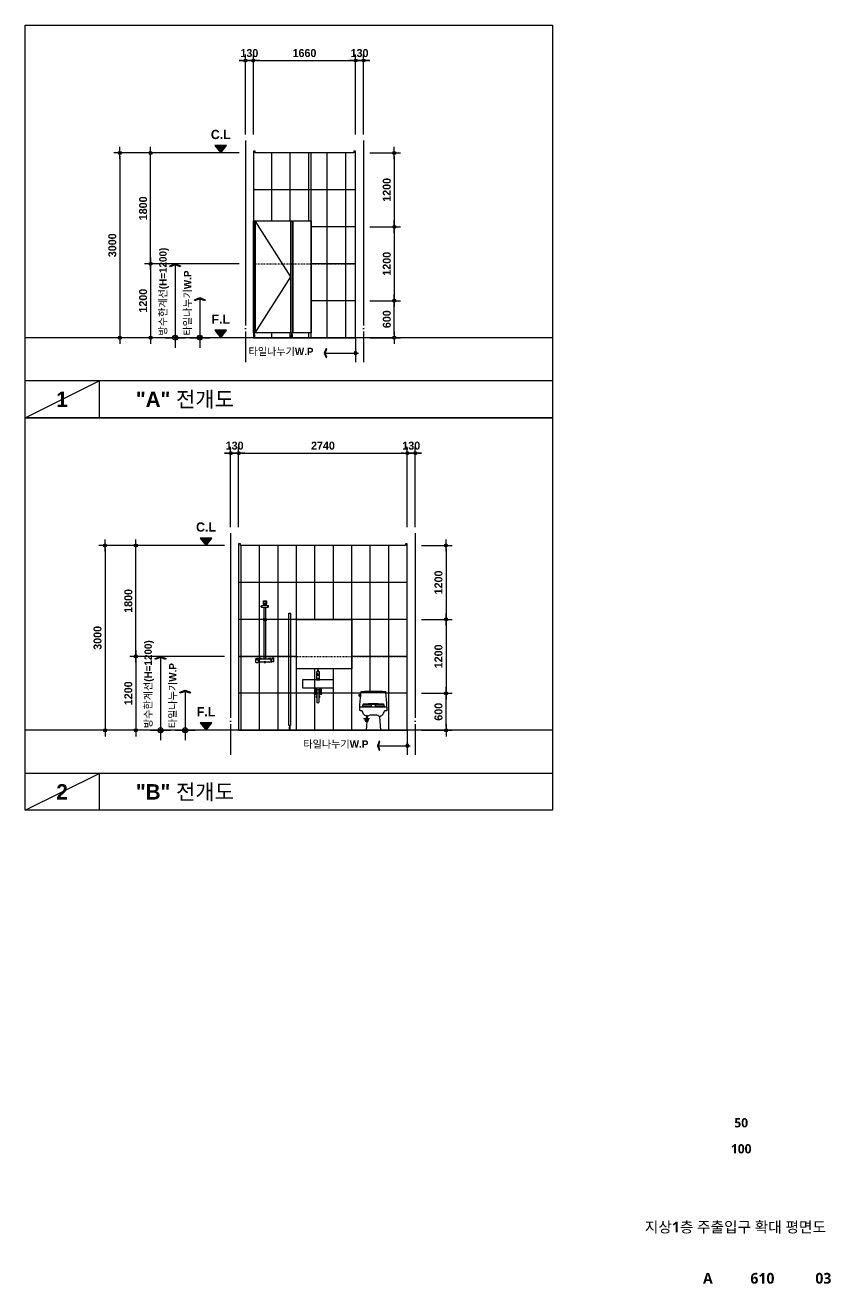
# Model space of a CAD drawing. Header units: millimetres. Extents: x 3106 to 82334, y 1073 to 28529.
# Drawn here: x 27237 to 40329, y 1273 to 21713 of the extents above; entities that cross this region are included whole.
import ezdxf
from ezdxf.enums import TextEntityAlignment as Align

# ---------------------------------------------------------------- set-up
doc = ezdxf.new("R2010")
doc.units = ezdxf.units.MM
doc.header["$LTSCALE"] = 50
doc.linetypes.add('CEN', pattern=[62, 60, -1, 0, -1])
doc.linetypes.add('HID', pattern=[0.5, 0.25, -0.25])
doc.layers.get('Defpoints').update_dxf_attribs({"color": 153})
for name, color, linetype in [('A-ANNO-DIM', 4, 'Continuous'), ('A-ANNO-GRA1', 7, 'Continuous'), ('A-ANNO-SYMB', 7, 'Continuous'), ('A-ANNO-TEXT1', 7, 'Continuous'), ('A-ANNO-TITL', 7, 'Continuous'), ('A-CEN', 1, 'CEN'), ('A-FLOR-TOIL-TILE', 8, 'Continuous'), ('CEN', 1, 'Continuous'), ('DIM', 7, 'Continuous'), ('E-FUR', 6, 'Continuous'), ('ELE2', 3, 'Continuous'), ('FUR', 4, 'Continuous'), ('HID', 7, 'HID'), ('TO', 4, 'Continuous'), ('WIN', 4, 'Continuous')]:
    doc.layers.add(name, color=color, linetype=linetype)
doc.layers.add('G(그리드1)', color=185, linetype='Continuous', plot=False)
doc.layers.add('G(그리드2)', color=235, linetype='Continuous', plot=False)
doc.styles.add('2020음성 1차', font='나눔고딕Bold.ttf')
doc.styles.add('SH_진천_나눔', font='')
doc.styles.get('SH_진천_나눔').set_extended_font_data('NanumGothic', bold=True)
doc.dimstyles.new('SHP 50내부', dxfattribs={"dimscale": 50, "dimtxt": 2.6, "dimasz": 1, "dimexe": 2, "dimexo": 2, "dimgap": 1, "dimtad": 1, "dimdec": 0, "dimzin": 0, "dimdsep": 46, "dimtxsty": '2020음성 1차', "dimblk": 'DIMDOT', "dimcen": 0.09, "dimclrd": 256, "dimclre": 256, "dimclrt": 3, "dimadec": 0, "dimazin": 1, "dimtfac": 1, "dimtdec": 0, "dimtix": 1, "dimtmove": 2, "dimatfit": 0, "dimldrblk": 'DIMDOT', "dimfxl": 1, "dimtolj": 1, "dimtzin": 0, "dimlwd": -1, "dimlwe": -1, "dimarcsym": 0})

# ---------------------------------------------------------------- blocks, each defined once
blk = doc.blocks.new('DIMDOT')
at = {"color": 0}
blk.add_line((-2, 0), (2, 0), dxfattribs=at)
for radius in [0.5, 0.25]:
    blk.add_circle((0, 0), radius, dxfattribs=at)
blk = doc.blocks.new('*D162')
at = {"layer": 'A-ANNO-DIM'}
for p, q in [((30766, 21138), (30716, 21138)), ((30816, 19938), (30816, 21238)), ((30946, 21138), (30816, 21138)), ((30946, 19938), (30946, 21238)), ((30996, 21138), (31046, 21138))]:
    blk.add_line(p, q, dxfattribs=at)
at = {"layer": 'Defpoints', "color": 0}
for p in [(30816, 21138), (30816, 19838), (30946, 19838)]:
    blk.add_point(p, dxfattribs=at)
at = {"layer": 'A-ANNO-DIM', "linetype": 'ByBlock', "xscale": 50, "yscale": 50, "zscale": 50}
blk.add_blockref('DIMDOT', (30816, 21138), dxfattribs=at)
at = {"layer": 'A-ANNO-DIM', "linetype": 'ByBlock', "xscale": 50, "yscale": 50, "zscale": 50, "rotation": 180}
blk.add_blockref('DIMDOT', (30946, 21138), dxfattribs=at)
at = {"layer": 'A-ANNO-DIM', "color": 3, "insert": (30881, 21259), "char_height": 130, "attachment_point": 5, "style": '2020음성 1차'}
blk.add_mtext('\\A1;130', dxfattribs=at)
blk = doc.blocks.new('*D163')
at = {"layer": 'A-ANNO-DIM'}
for p, q in [((30946, 19938), (30946, 21238)), ((30996, 21138), (32556, 21138)), ((32606, 19938), (32606, 21238))]:
    blk.add_line(p, q, dxfattribs=at)
at = {"layer": 'Defpoints', "color": 0}
for p in [(32606, 21138), (30946, 19838), (32606, 19838)]:
    blk.add_point(p, dxfattribs=at)
at = {"layer": 'A-ANNO-DIM', "linetype": 'ByBlock', "xscale": 50, "yscale": 50, "zscale": 50, "rotation": 180}
blk.add_blockref('DIMDOT', (30946, 21138), dxfattribs=at)
at = {"layer": 'A-ANNO-DIM', "linetype": 'ByBlock', "xscale": 50, "yscale": 50, "zscale": 50}
blk.add_blockref('DIMDOT', (32606, 21138), dxfattribs=at)
at = {"layer": 'A-ANNO-DIM', "color": 3, "insert": (31776, 21259), "char_height": 130, "attachment_point": 5, "style": '2020음성 1차'}
blk.add_mtext('\\A1;1660', dxfattribs=at)
blk = doc.blocks.new('*D164')
at = {"layer": 'A-ANNO-DIM'}
for p, q in [((32556, 21138), (32506, 21138)), ((32606, 19938), (32606, 21238)), ((32606, 21138), (32736, 21138)), ((32736, 19938), (32736, 21238)), ((32786, 21138), (32836, 21138))]:
    blk.add_line(p, q, dxfattribs=at)
at = {"layer": 'Defpoints', "color": 0}
for p in [(32736, 21138), (32606, 19838), (32736, 19838)]:
    blk.add_point(p, dxfattribs=at)
at = {"layer": 'A-ANNO-DIM', "linetype": 'ByBlock', "xscale": 50, "yscale": 50, "zscale": 50}
blk.add_blockref('DIMDOT', (32606, 21138), dxfattribs=at)
at = {"layer": 'A-ANNO-DIM', "linetype": 'ByBlock', "xscale": 50, "yscale": 50, "zscale": 50, "rotation": 180}
blk.add_blockref('DIMDOT', (32736, 21138), dxfattribs=at)
at = {"layer": 'A-ANNO-DIM', "color": 3, "insert": (32671, 21259), "char_height": 130, "attachment_point": 5, "style": '2020음성 1차'}
blk.add_mtext('\\A1;130', dxfattribs=at)
blk = doc.blocks.new('*D165')
at = {"layer": 'A-ANNO-DIM'}
for p, q in [((30716, 19638), (28676, 19638)), ((28776, 19588), (28776, 16688)), ((30716, 16638), (28676, 16638))]:
    blk.add_line(p, q, dxfattribs=at)
at = {"layer": 'Defpoints', "color": 0}
for p in [(30816, 19638), (28776, 16638), (30816, 16638)]:
    blk.add_point(p, dxfattribs=at)
at = {"layer": 'A-ANNO-DIM', "linetype": 'ByBlock', "xscale": 50, "yscale": 50, "zscale": 50}
for p, rotation in [((28776, 19638), 90), ((28776, 16638), 270)]:
    blk.add_blockref('DIMDOT', p, dxfattribs=dict(at, rotation=rotation))
at = {"layer": 'A-ANNO-DIM', "color": 3, "insert": (28654, 18138), "char_height": 130, "attachment_point": 5, "rotation": 90, "style": '2020음성 1차'}
blk.add_mtext('\\A1;3000', dxfattribs=at)
blk = doc.blocks.new('*D166')
at = {"layer": 'A-ANNO-DIM'}
for p, q in [((30716, 19638), (29176, 19638)), ((29276, 17888), (29276, 19588)), ((30716, 17838), (29176, 17838))]:
    blk.add_line(p, q, dxfattribs=at)
at = {"layer": 'Defpoints', "color": 0}
for p in [(29276, 19638), (30816, 19638), (30816, 17838)]:
    blk.add_point(p, dxfattribs=at)
at = {"layer": 'A-ANNO-DIM', "linetype": 'ByBlock', "xscale": 50, "yscale": 50, "zscale": 50}
for p, rotation in [((29276, 19638), 90), ((29276, 17838), 270)]:
    blk.add_blockref('DIMDOT', p, dxfattribs=dict(at, rotation=rotation))
at = {"layer": 'A-ANNO-DIM', "color": 3, "insert": (29154, 18738), "char_height": 130, "attachment_point": 5, "rotation": 90, "style": '2020음성 1차'}
blk.add_mtext('\\A1;1800', dxfattribs=at)
blk = doc.blocks.new('*D167')
at = {"layer": 'A-ANNO-DIM'}
for p, q in [((30716, 17838), (29176, 17838)), ((29276, 17788), (29276, 16688)), ((30716, 16638), (29176, 16638))]:
    blk.add_line(p, q, dxfattribs=at)
at = {"layer": 'Defpoints', "color": 0}
for p in [(30816, 17838), (29276, 16638), (30816, 16638)]:
    blk.add_point(p, dxfattribs=at)
at = {"layer": 'A-ANNO-DIM', "linetype": 'ByBlock', "xscale": 50, "yscale": 50, "zscale": 50}
for p, rotation in [((29276, 17838), 90), ((29276, 16638), 270)]:
    blk.add_blockref('DIMDOT', p, dxfattribs=dict(at, rotation=rotation))
at = {"layer": 'A-ANNO-DIM', "color": 3, "insert": (29154, 17238), "char_height": 130, "attachment_point": 5, "rotation": 90, "style": '2020음성 1차'}
blk.add_mtext('\\A1;1200', dxfattribs=at)
blk = doc.blocks.new('*D168')
at = {"layer": 'A-ANNO-DIM'}
for p, q in [((32836, 17238), (33336, 17238)), ((33236, 16688), (33236, 17188)), ((32836, 16638), (33336, 16638))]:
    blk.add_line(p, q, dxfattribs=at)
at = {"layer": 'Defpoints', "color": 0}
for p in [(32736, 17238), (33236, 17238), (32736, 16638)]:
    blk.add_point(p, dxfattribs=at)
at = {"layer": 'A-ANNO-DIM', "linetype": 'ByBlock', "xscale": 50, "yscale": 50, "zscale": 50}
for p, rotation in [((33236, 17238), 90), ((33236, 16638), 270)]:
    blk.add_blockref('DIMDOT', p, dxfattribs=dict(at, rotation=rotation))
at = {"layer": 'A-ANNO-DIM', "color": 3, "insert": (33114, 16938), "char_height": 130, "attachment_point": 5, "rotation": 90, "style": '2020음성 1차'}
blk.add_mtext('\\A1;600', dxfattribs=at)
blk = doc.blocks.new('*D169')
at = {"layer": 'A-ANNO-DIM'}
for p, q in [((32836, 19638), (33336, 19638)), ((33236, 19588), (33236, 18488)), ((32836, 18438), (33336, 18438))]:
    blk.add_line(p, q, dxfattribs=at)
at = {"layer": 'Defpoints', "color": 0}
for p in [(32736, 19638), (32736, 18438), (33236, 18438)]:
    blk.add_point(p, dxfattribs=at)
at = {"layer": 'A-ANNO-DIM', "linetype": 'ByBlock', "xscale": 50, "yscale": 50, "zscale": 50}
for p, rotation in [((33236, 19638), 90), ((33236, 18438), 270)]:
    blk.add_blockref('DIMDOT', p, dxfattribs=dict(at, rotation=rotation))
at = {"layer": 'A-ANNO-DIM', "color": 3, "insert": (33114, 19038), "char_height": 130, "attachment_point": 5, "rotation": 90, "style": '2020음성 1차'}
blk.add_mtext('\\A1;1200', dxfattribs=at)
blk = doc.blocks.new('ARROWX')
blk.add_lwpolyline([(-0.2, -0.5), (-0.29, -0.46), (-0.11, 0), (-0.29, 0.46), (-0.2, 0.5), (0, 0)], close=True)
for points in [[(-0.2, 0.5), (-0.29, 0.46), (0, 0), (-0.11, 0)], [(0, 0), (-0.11, 0), (-0.2, -0.5), (-0.29, -0.46)]]:
    blk.add_solid(points)
blk = doc.blocks.new('Z_DOT')
at = {"layer": 'DIM', "color": 0}
for p, q in [((-3, 0), (3, 0)), ((0, -3), (0, 3))]:
    blk.add_line(p, q, dxfattribs=at)
for radius in [0.75, 0.375]:
    blk.add_circle((0, 0), radius, dxfattribs=at)
blk = doc.blocks.new('_CIDOTB')
at = {"color": 0, "linetype": 'ByBlock'}
blk.add_line((2, 0), (-1, 0), dxfattribs=at)
blk.add_circle((0, 0), 0.5, dxfattribs=at)
blk = doc.blocks.new('*D170')
at = {"layer": 'A-ANNO-DIM'}
for p, q in [((32836, 18438), (33336, 18438)), ((33236, 18388), (33236, 17288)), ((32836, 17238), (33336, 17238))]:
    blk.add_line(p, q, dxfattribs=at)
at = {"layer": 'Defpoints', "color": 0}
for p in [(32736, 18438), (32736, 17238), (33236, 17238)]:
    blk.add_point(p, dxfattribs=at)
at = {"layer": 'A-ANNO-DIM', "linetype": 'ByBlock', "xscale": 50, "yscale": 50, "zscale": 50}
for p, rotation in [((33236, 18438), 90), ((33236, 17238), 270)]:
    blk.add_blockref('DIMDOT', p, dxfattribs=dict(at, rotation=rotation))
at = {"layer": 'A-ANNO-DIM', "color": 3, "insert": (33114, 17838), "char_height": 130, "attachment_point": 5, "rotation": 90, "style": '2020음성 1차'}
blk.add_mtext('\\A1;1200', dxfattribs=at)
blk = doc.blocks.new('*D1410')
at = {"layer": 'A-ANNO-DIM'}
for p, q in [((30526, 14763), (30476, 14763)), ((30576, 13563), (30576, 14863)), ((30706, 14763), (30576, 14763)), ((30706, 13563), (30706, 14863)), ((30756, 14763), (30806, 14763))]:
    blk.add_line(p, q, dxfattribs=at)
at = {"layer": 'Defpoints', "color": 0}
for p in [(30576, 14763), (30576, 13463), (30706, 13463)]:
    blk.add_point(p, dxfattribs=at)
at = {"layer": 'A-ANNO-DIM', "linetype": 'ByBlock', "xscale": 50, "yscale": 50, "zscale": 50}
blk.add_blockref('DIMDOT', (30576, 14763), dxfattribs=at)
at = {"layer": 'A-ANNO-DIM', "linetype": 'ByBlock', "xscale": 50, "yscale": 50, "zscale": 50, "rotation": 180}
blk.add_blockref('DIMDOT', (30706, 14763), dxfattribs=at)
at = {"layer": 'A-ANNO-DIM', "color": 3, "insert": (30641, 14884), "char_height": 130, "attachment_point": 5, "style": '2020음성 1차'}
blk.add_mtext('\\A1;130', dxfattribs=at)
blk = doc.blocks.new('*D1411')
at = {"layer": 'A-ANNO-DIM'}
for p, q in [((30706, 13563), (30706, 14863)), ((30756, 14763), (33396, 14763)), ((33446, 13563), (33446, 14863))]:
    blk.add_line(p, q, dxfattribs=at)
at = {"layer": 'Defpoints', "color": 0}
for p in [(33446, 14763), (30706, 13463), (33446, 13463)]:
    blk.add_point(p, dxfattribs=at)
at = {"layer": 'A-ANNO-DIM', "linetype": 'ByBlock', "xscale": 50, "yscale": 50, "zscale": 50, "rotation": 180}
blk.add_blockref('DIMDOT', (30706, 14763), dxfattribs=at)
at = {"layer": 'A-ANNO-DIM', "linetype": 'ByBlock', "xscale": 50, "yscale": 50, "zscale": 50}
blk.add_blockref('DIMDOT', (33446, 14763), dxfattribs=at)
at = {"layer": 'A-ANNO-DIM', "color": 3, "insert": (32076, 14884), "char_height": 130, "attachment_point": 5, "style": '2020음성 1차'}
blk.add_mtext('\\A1;2740', dxfattribs=at)
blk = doc.blocks.new('*D1412')
at = {"layer": 'A-ANNO-DIM'}
for p, q in [((33396, 14763), (33346, 14763)), ((33446, 13563), (33446, 14863)), ((33446, 14763), (33576, 14763)), ((33576, 13563), (33576, 14863)), ((33626, 14763), (33676, 14763))]:
    blk.add_line(p, q, dxfattribs=at)
at = {"layer": 'Defpoints', "color": 0}
for p in [(33576, 14763), (33446, 13463), (33576, 13463)]:
    blk.add_point(p, dxfattribs=at)
at = {"layer": 'A-ANNO-DIM', "linetype": 'ByBlock', "xscale": 50, "yscale": 50, "zscale": 50}
blk.add_blockref('DIMDOT', (33446, 14763), dxfattribs=at)
at = {"layer": 'A-ANNO-DIM', "linetype": 'ByBlock', "xscale": 50, "yscale": 50, "zscale": 50, "rotation": 180}
blk.add_blockref('DIMDOT', (33576, 14763), dxfattribs=at)
at = {"layer": 'A-ANNO-DIM', "color": 3, "insert": (33511, 14884), "char_height": 130, "attachment_point": 5, "style": '2020음성 1차'}
blk.add_mtext('\\A1;130', dxfattribs=at)
blk = doc.blocks.new('*D1413')
at = {"layer": 'A-ANNO-DIM'}
for p, q in [((30476, 13263), (28436, 13263)), ((28536, 13213), (28536, 10313)), ((30476, 10263), (28436, 10263))]:
    blk.add_line(p, q, dxfattribs=at)
at = {"layer": 'Defpoints', "color": 0}
for p in [(30576, 13263), (28536, 10263), (30576, 10263)]:
    blk.add_point(p, dxfattribs=at)
at = {"layer": 'A-ANNO-DIM', "linetype": 'ByBlock', "xscale": 50, "yscale": 50, "zscale": 50}
for p, rotation in [((28536, 13263), 90), ((28536, 10263), 270)]:
    blk.add_blockref('DIMDOT', p, dxfattribs=dict(at, rotation=rotation))
at = {"layer": 'A-ANNO-DIM', "color": 3, "insert": (28414, 11763), "char_height": 130, "attachment_point": 5, "rotation": 90, "style": '2020음성 1차'}
blk.add_mtext('\\A1;3000', dxfattribs=at)
blk = doc.blocks.new('*D1414')
at = {"layer": 'A-ANNO-DIM'}
for p, q in [((30476, 13263), (28936, 13263)), ((29036, 11513), (29036, 13213)), ((30476, 11463), (28936, 11463))]:
    blk.add_line(p, q, dxfattribs=at)
at = {"layer": 'Defpoints', "color": 0}
for p in [(29036, 13263), (30576, 13263), (30576, 11463)]:
    blk.add_point(p, dxfattribs=at)
at = {"layer": 'A-ANNO-DIM', "linetype": 'ByBlock', "xscale": 50, "yscale": 50, "zscale": 50}
for p, rotation in [((29036, 13263), 90), ((29036, 11463), 270)]:
    blk.add_blockref('DIMDOT', p, dxfattribs=dict(at, rotation=rotation))
at = {"layer": 'A-ANNO-DIM', "color": 3, "insert": (28914, 12363), "char_height": 130, "attachment_point": 5, "rotation": 90, "style": '2020음성 1차'}
blk.add_mtext('\\A1;1800', dxfattribs=at)
blk = doc.blocks.new('*D1415')
at = {"layer": 'A-ANNO-DIM'}
for p, q in [((30476, 11463), (28936, 11463)), ((29036, 11413), (29036, 10313)), ((30476, 10263), (28936, 10263))]:
    blk.add_line(p, q, dxfattribs=at)
at = {"layer": 'Defpoints', "color": 0}
for p in [(30576, 11463), (29036, 10263), (30576, 10263)]:
    blk.add_point(p, dxfattribs=at)
at = {"layer": 'A-ANNO-DIM', "linetype": 'ByBlock', "xscale": 50, "yscale": 50, "zscale": 50}
for p, rotation in [((29036, 11463), 90), ((29036, 10263), 270)]:
    blk.add_blockref('DIMDOT', p, dxfattribs=dict(at, rotation=rotation))
at = {"layer": 'A-ANNO-DIM', "color": 3, "insert": (28914, 10863), "char_height": 130, "attachment_point": 5, "rotation": 90, "style": '2020음성 1차'}
blk.add_mtext('\\A1;1200', dxfattribs=at)
blk = doc.blocks.new('*D1416')
at = {"layer": 'A-ANNO-DIM'}
for p, q in [((33676, 10863), (34176, 10863)), ((34076, 10313), (34076, 10813)), ((33676, 10263), (34176, 10263))]:
    blk.add_line(p, q, dxfattribs=at)
at = {"layer": 'Defpoints', "color": 0}
for p in [(33576, 10863), (34076, 10863), (33576, 10263)]:
    blk.add_point(p, dxfattribs=at)
at = {"layer": 'A-ANNO-DIM', "linetype": 'ByBlock', "xscale": 50, "yscale": 50, "zscale": 50}
for p, rotation in [((34076, 10863), 90), ((34076, 10263), 270)]:
    blk.add_blockref('DIMDOT', p, dxfattribs=dict(at, rotation=rotation))
at = {"layer": 'A-ANNO-DIM', "color": 3, "insert": (33954, 10563), "char_height": 130, "attachment_point": 5, "rotation": 90, "style": '2020음성 1차'}
blk.add_mtext('\\A1;600', dxfattribs=at)
blk = doc.blocks.new('*D1417')
at = {"layer": 'A-ANNO-DIM'}
for p, q in [((33676, 13263), (34176, 13263)), ((34076, 13213), (34076, 12113)), ((33676, 12063), (34176, 12063))]:
    blk.add_line(p, q, dxfattribs=at)
at = {"layer": 'Defpoints', "color": 0}
for p in [(33576, 13263), (33576, 12063), (34076, 12063)]:
    blk.add_point(p, dxfattribs=at)
at = {"layer": 'A-ANNO-DIM', "linetype": 'ByBlock', "xscale": 50, "yscale": 50, "zscale": 50}
for p, rotation in [((34076, 13263), 90), ((34076, 12063), 270)]:
    blk.add_blockref('DIMDOT', p, dxfattribs=dict(at, rotation=rotation))
at = {"layer": 'A-ANNO-DIM', "color": 3, "insert": (33954, 12663), "char_height": 130, "attachment_point": 5, "rotation": 90, "style": '2020음성 1차'}
blk.add_mtext('\\A1;1200', dxfattribs=at)
blk = doc.blocks.new('*D1418')
at = {"layer": 'A-ANNO-DIM'}
for p, q in [((33676, 12063), (34176, 12063)), ((34076, 12013), (34076, 10913)), ((33676, 10863), (34176, 10863))]:
    blk.add_line(p, q, dxfattribs=at)
at = {"layer": 'Defpoints', "color": 0}
for p in [(33576, 12063), (33576, 10863), (34076, 10863)]:
    blk.add_point(p, dxfattribs=at)
at = {"layer": 'A-ANNO-DIM', "linetype": 'ByBlock', "xscale": 50, "yscale": 50, "zscale": 50}
for p, rotation in [((34076, 12063), 90), ((34076, 10863), 270)]:
    blk.add_blockref('DIMDOT', p, dxfattribs=dict(at, rotation=rotation))
at = {"layer": 'A-ANNO-DIM', "color": 3, "insert": (33954, 11463), "char_height": 130, "attachment_point": 5, "rotation": 90, "style": '2020음성 1차'}
blk.add_mtext('\\A1;1200', dxfattribs=at)
blk = doc.blocks.new('HFGHFHDFGAEREF')
at = {"layer": 'E-FUR', "color": 6}
for p, q in [((699989, 257065), (700380, 257065)), ((700332, 257065, 0), (700332, 257066, 0)), ((700391, 257042), (700400, 257043)), ((700394, 257007), (700404, 257008)), ((700404, 256839), (699962, 256839)), ((700352, 256839), (700013, 256839)), ((700039, 256880), (700039, 256870)), ((700039, 256852), (700039, 256839)), ((700050, 256880), (700050, 256870)), ((700055, 256852), (700055, 256839)), ((700072, 256880), (700072, 256870)), ((700083, 256880), (700083, 256870)), ((700283, 256880), (700283, 256870)), ((700294, 256880), (700294, 256870)), ((700310, 256852), (700310, 256839)), ((700316, 256880), (700316, 256870)), ((700326, 256880), (700326, 256870)), ((700326, 256852), (700326, 256839)), ((700398, 256779), (700375, 256779)), ((700341, 256649), (700245, 256649)), ((700279, 256649), (700279, 256642)), ((700282, 256682), (700282, 256662)), ((700286, 256675), (700303, 256459)), ((700290, 256703), (700290, 256622)), ((700297, 256687), (700297, 256662)), ((700300, 256649), (700300, 256642)), ((700303, 256459), (700063, 256459))]:
    blk.add_line(p, q, dxfattribs=at)
for points in [[(700063, 256459), (700080, 256675, 0.27853), (700076, 256682, -0.014914), (700047, 256702, -0.155329), (700010, 256751, -0.022582), (700005, 256768, 0.345306), (699991, 256779), (699968, 256779, -0.392257), (699961, 256786, -0.032541), (699961, 256825, -0.014103), (699980, 257061, -0.382068), (699985, 257065), (699989, 257065), (699989, 257066), (699996, 257066)], [(700378, 257091, 0.019488), (699988, 257091, 0.367061), (699982, 257085), (699980, 257070, 0.451208), (699983, 257066), (700382, 257066, 0.451208), (700385, 257070), (700383, 257085, 0.367061), (700378, 257091)], [(700007, 256852, -0.476631), (700005, 256855, -0.046386), (700010, 256870), (700147, 256870, -0.414212), (700152, 256865), (700152, 256857, -0.414212), (700147, 256852), (700007, 256852)], [(700347, 256880, 0.592484), (700349, 256883, 0.018373), (700345, 256888, 0.204915), (700341, 256891), (700183, 256900), (700025, 256891, 0.204915), (700021, 256888, 0.018373), (700017, 256883, 0.592481), (700019, 256880), (700347, 256880)], [(700219, 256852, -0.414211), (700214, 256857), (700214, 256865, -0.414211), (700219, 256870), (700355, 256870, -0.046386), (700360, 256855, -0.476634), (700358, 256852), (700219, 256852)], [(700079, 256679, -0.155728), (700147, 256705, -0.02961), (700218, 256705, -0.155728), (700286, 256679)], [(700267, 256635, -0.388889), (700313, 256635, -0.44), (700313, 256624, -0.388889), (700267, 256624, -0.44), (700267, 256635)]]:
    blk.add_lwpolyline(points, format="xyb", dxfattribs=at)
for points in [[(700393, 257004), (700391, 257004), (700387, 257045), (700389, 257046)], [(700391, 257042), (700394, 257007), (700393, 257004), (700389, 257046), (700391, 257042)], [(700404, 257042), (700407, 257011), (700404, 257008), (700400, 257043), (700404, 257042)], [(700406, 257013), (700415, 257014), (700413, 257040), (700404, 257039)], [(700415, 257014), (700416, 257015), (700414, 257040), (700413, 257040)], [(700302, 256649), (700278, 256649), (700278, 256662), (700302, 256662), (700302, 256649)]]:
    blk.add_lwpolyline(points, dxfattribs=at)
for centre, radius in [((700290, 256629), 30), ((700283, 256656), 5), ((700290, 256629), 4.5), ((700297, 256656), 5)]:
    blk.add_circle(centre, radius, dxfattribs=at)
for centre, radius, start, end in [((700380, 257060), 5, 6.3591, 90), ((696211, 256596), 4200, 3.127, 6.3591), ((700261, 256783), 100, 305.7093, 341.0258), ((700166, 256816), 200, 341.0258, 346.2004), ((700375, 256764), 15, 90, 166.2004), ((700398, 256786), 7, 270, 355.6718), ((700105, 256809), 300, 355.6718, 3.127), ((700294, 256675), 8, 122.2916, 184.5481), ((699969, 257189), 600, 302.2916, 305.7093)]:
    blk.add_arc(centre, radius, start, end, dxfattribs=at)
blk = doc.blocks.new('01_세면기02')
at = {"layer": 'E-FUR', "color": 8}
for p, q in [((5995991, -5632401), (5995991, -5632391)), ((5995991, -5632391), (5996053, -5632391)), ((5995996, -5632391), (5995996, -5632381)), ((5995996, -5632381), (5996048, -5632381)), ((5996048, -5632391), (5995996, -5632391)), ((5996002, -5632266), (5996002, -5632381)), ((5996042, -5632266), (5996002, -5632266)), ((5996002, -5632381), (5996042, -5632381)), ((5996017, -5632261), (5996017, -5632266)), ((5996027, -5632261), (5996017, -5632261)), ((5996017, -5632266), (5996027, -5632266)), ((5996027, -5632266), (5996027, -5632261)), ((5996042, -5632381), (5996042, -5632266)), ((5996048, -5632381), (5996048, -5632391)), ((5996053, -5632391), (5996053, -5632401)), ((5995972, -5632531), (5995972, -5632612)), ((5995976, -5632531), (5995976, -5632612)), ((5995987, -5632531), (5995987, -5632612)), ((5996053, -5632401), (5995991, -5632401)), ((5995991, -5632531), (5995991, -5632612)), ((5996002, -5632531, 0), (5996002, -5632566)), ((5996002, -5632566), (5996007, -5632566)), ((5996007, -5632566), (5996007, -5632656)), ((5996007, -5632566), (5996037, -5632566)), ((5996037, -5632656), (5996037, -5632566)), ((5996037, -5632566), (5996042, -5632566)), ((5996042, -5632566), (5996042, -5632531, 0)), ((5996052, -5632531), (5996052, -5632612)), ((5996056, -5632531), (5996056, -5632612)), ((5996067, -5632531), (5996067, -5632612)), ((5996071, -5632531), (5996071, -5632612)), ((5995977, -5632612), (5995972, -5632612)), ((5995974, -5632612), (5995974, -5632619)), ((5995991, -5632612), (5995986, -5632612)), ((5995989, -5632612), (5995989, -5632619)), ((5996007, -5632656), (5996007, -5632696)), ((5996007, -5632696), (5996007, -5632766)), ((5996037, -5632696), (5996037, -5632656)), ((5996037, -5632766), (5996037, -5632696)), ((5996052, -5632612), (5996057, -5632612)), ((5996054, -5632612), (5996054, -5632619)), ((5996067, -5632612), (5996071, -5632612)), ((5996069, -5632612), (5996069, -5632619))]:
    blk.add_line(p, q, dxfattribs=at)
at = {"layer": 'E-FUR'}
for p, q in [((5995772, -5632401), (5996272, -5632401)), ((5995772, -5632531), (5995772, -5632401)), ((5996272, -5632531), (5995772, -5632531)), ((5996272, -5632401), (5996272, -5632531))]:
    blk.add_line(p, q, dxfattribs=at)
at = {"layer": 'E-FUR', "color": 8}
for centre, radius in [((5996022, -5632251), 10), ((5996022, -5632316), 10), ((5996022, -5632316), 8), ((5995981, -5632626), 5.13), ((5996062, -5632626), 5.13)]:
    blk.add_circle(centre, radius, dxfattribs=at)
for centre, radius, start, end in [((5995930, -5632596), 49.5, 316.1647, 343.8353), ((5995981, -5632626), 16.6, 195.573, 224.427), ((5995981, -5632626), 13.9, 124.0935, 188.1823), ((5995981, -5632685), 49.5, 76.1647, 103.8353), ((5995981, -5632626), 13.9, 231.8177, 308.1823), ((5995981, -5632626), 16.6, 75.573, 104.427), ((5996033, -5632596), 49.5, 196.1647, 223.8353), ((5995981, -5632626), 13.9, 351.8177, 55.9065), ((5995981, -5632626), 16.6, 315.573, 344.427), ((5996022, -5632676), 25, 126.8699, 233.1301), ((5996022, -5632766), 15, 180, 0), ((5996022, -5632676), 25, 306.8699, 53.1301), ((5996010, -5632596), 49.5, 316.1647, 343.8353), ((5996062, -5632626), 16.6, 195.573, 224.427), ((5996062, -5632626), 13.9, 124.0935, 188.1823), ((5996062, -5632685), 49.5, 76.1647, 103.8353), ((5996062, -5632626), 13.9, 231.8177, 308.1823), ((5996062, -5632626), 16.6, 75.573, 104.427), ((5996113, -5632596), 49.5, 196.1647, 223.8353), ((5996062, -5632626), 13.9, 351.8177, 55.9065), ((5996062, -5632626), 16.6, 315.573, 344.427)]:
    blk.add_arc(centre, radius, start, end, dxfattribs=at)
blk = doc.blocks.new('05_부부욕실_샤워기_fr02')
at = {"layer": 'E-FUR'}
for p, q in [((8938, -47543, 0), (8938, -47529, 0)), ((9058, -47543, 0), (9058, -47529, 0)), ((8851, -48436, 0), (8851, -48390, 0)), ((8853, -48378, 0), (8872, -48378, 0)), ((8853, -48388, 0), (8853, -48378, 0)), ((8853, -48388, 0), (8887, -48388, 0)), ((8853, -48438, 0), (8887, -48438, 0)), ((8887, -48438, 0), (8887, -48388, 0)), ((8896, -48388, 0), (8887, -48388, 0)), ((8896, -48438, 0), (8887, -48438, 0)), ((8896, -48438, 0), (8896, -48388, 0)), ((8896, -48391, 0), (8898, -48391, 0)), ((9098, -48388, 0), (8898, -48388, 0)), ((8898, -48388, 0), (8898, -48438, 0)), ((8985, -48438, 0), (8898, -48438, 0)), ((8902, -48387, 0), (8902, -48388, 0)), ((8903, -48386, 0), (8906, -48386, 0)), ((8907, -48387, 0), (8907, -48388, 0)), ((8985, -48440, 0), (8985, -48438, 0)), ((8985, -48440, 0), (8998, -48440, 0)), ((8987, -48440, 0), (8988, -48441, 0)), ((8987, -48449, 0), (8987, -48440, 0)), ((8998, -48440, 0), (8987, -48440, 0)), ((8998, -48440, 0), (9008, -48440, 0)), ((9010, -48440, 0), (8998, -48440, 0)), ((9008, -48440, 0), (9007, -48441, 0)), ((9008, -48449, 0), (9008, -48440, 0)), ((9098, -48438, 0), (9010, -48438, 0)), ((9010, -48440, 0), (9010, -48438, 0)), ((9088, -48387, 0), (9088, -48388, 0)), ((9089, -48386, 0), (9092, -48386, 0)), ((9093, -48387, 0), (9093, -48388, 0)), ((9098, -48438, 0), (9098, -48388, 0)), ((9098, -48391, 0), (9099, -48391, 0)), ((9099, -48388, 0), (9099, -48438, 0)), ((9099, -48388, 0), (9108, -48388, 0)), ((9099, -48438, 0), (9108, -48438, 0)), ((9108, -48388, 0), (9108, -48438, 0)), ((9115, -48388, 0), (9108, -48388, 0)), ((9115, -48388, 0), (9108, -48388, 0)), ((9142, -48398, 0), (9108, -48398, 0)), ((9108, -48438, 0), (9108, -48448, 0)), ((9115, -48389, 0), (9115, -48392, 0)), ((9142, -48378, 0), (9123, -48378, 0)), ((9142, -48388, 0), (9123, -48388, 0)), ((9123, -48389, 0), (9123, -48392, 0)), ((9142, -48388, 0), (9142, -48378, 0)), ((9142, -48398, 0), (9142, -48388, 0)), ((9144, -48446, 0), (9144, -48400, 0)), ((8987, -48449, 0), (8988, -48450, 0)), ((8998, -48449, 0), (8987, -48449, 0)), ((8988, -48450, 0), (8988, -48441, 0)), ((8998, -48441, 0), (8988, -48441, 0)), ((8998, -48450, 0), (8988, -48450, 0)), ((8998, -48441, 0), (9007, -48441, 0)), ((8998, -48449, 0), (9008, -48449, 0)), ((8998, -48450, 0), (9007, -48450, 0)), ((9007, -48450, 0), (9007, -48441, 0)), ((9008, -48449, 0), (9007, -48450, 0)), ((9142, -48448, 0), (9108, -48448, 0))]:
    blk.add_line(p, q, dxfattribs=at)
at = {"layer": 'E-FUR', "elevation": 0}
for points in [[(9008, -47499), (9023, -47499), (9023, -47449), (8973, -47449), (8973, -47499), (8988, -47499)], [(9018, -47520), (9018, -47509), (8978, -47509), (8978, -47520)], [(8988, -47486), (8988, -47509)], [(8988, -47557), (8988, -47732)], [(9008, -47509), (9008, -47486)], [(9008, -47732), (9008, -47557)], [(8988, -47772), (8988, -48388), (9008, -48388), (9008, -47772)]]:
    blk.add_lwpolyline(points, dxfattribs=at)
blk.add_lwpolyline([(8978, -47772), (9018, -47772), (9018, -47732), (8978, -47732)], close=True, dxfattribs=at)
blk.add_lwpolyline([(9115, -48392, 0.108418), (9115, -48392, 0.174705), (9115, -48393, 0.104203), (9116, -48393, 0.064948), (9117, -48394, 0.051099), (9119, -48394, 0.051099), (9120, -48394, 0.064948), (9122, -48393, 0.104203), (9123, -48393, 0.174705), (9123, -48392, 0.108418), (9123, -48392)], format="xyb", dxfattribs=at)
at = {"layer": 'E-FUR'}
blk.add_circle((8998, -47474, 0), 15, dxfattribs=at)
for centre, radius, start, end in [((8853, -48390, 0), 2, 90, 180), ((8853, -48436, 0), 2, 180, 270), ((8890, -48369, 0), 20, 209.5243, 263.0955), ((8923, -48413, 0), 34.3, 46.858, 133.142), ((8923, -48413, 0), 34.3, 226.858, 313.142), ((8903, -48387, 0), 1, 90, 180), ((8906, -48387, 0), 1, 0, 90), ((8998, -48459, 0), 24.1, 58.7155, 121.2845), ((9073, -48413, 0), 34.3, 46.858, 133.142), ((9073, -48413, 0), 34.3, 226.858, 313.142), ((9089, -48387, 0), 1, 90, 180), ((9092, -48387, 0), 1, 0, 90), ((9106, -48369, 0), 20, 276.9045, 330.4757), ((9119, -48394, 0), 7.05, 62.5384, 117.4616), ((9142, -48400, 0), 2, 0, 90), ((9142, -48446, 0), 2, 270, 0)]:
    blk.add_arc(centre, radius, start, end, dxfattribs=at)
blk.add_ellipse((8998, -47543, 0), major_axis=(-60, 0), ratio=0.231554, dxfattribs=at)
blk.add_ellipse((9119, -48389, 0), major_axis=(-4, 0), ratio=0.5, start_param=-0.621366, end_param=3.762958, dxfattribs=at)
blk.add_open_spline([(9058, -47529, 0), (9057, -47529, 0), (9057, -47528, 0), (9055, -47528, 0), (9053, -47527, 0), (9051, -47526, 0), (9049, -47526, 0), (9045, -47524, 0), (9042, -47524, 0), (9035, -47522, 0), (9031, -47522, 0), (9023, -47521, 0), (9019, -47520, 0), (9011, -47520, 0), (9006, -47520, 0), (8995, -47519, 0), (8988, -47519, 0), (8977, -47520, 0), (8972, -47521, 0), (8963, -47522, 0), (8959, -47522, 0), (8953, -47524, 0), (8950, -47524, 0), (8946, -47526, 0), (8944, -47526, 0), (8941, -47528, 0), (8939, -47528, 0), (8938, -47529, 0), (8938, -47529, 0), (8938, -47529, 0)], degree=3, knots=[3.543586, 3.543586, 3.543586, 3.543586, 3.597721, 3.597721, 3.700716, 3.700716, 3.803712, 3.803712, 4.013673, 4.013673, 4.223633, 4.223633, 4.433594, 4.433594, 4.643555, 4.643555, 4.969753, 4.969753, 5.22677, 5.22677, 5.44089, 5.44089, 5.615738, 5.615738, 5.75706, 5.75706, 5.872329, 5.872329, 5.881191, 5.881191, 5.881191, 5.881191], dxfattribs=at)

msp = doc.modelspace()

# ---------------------------------------------------------------- hatches: boundary and pattern name
at = {"layer": 'A-ANNO-SYMB', "transparency": 33554687}
h = msp.add_hatch(color=256, dxfattribs=at)
h.dxf.hatch_style = 1
h.paths.add_polyline_path([(30511.4, 19758.1), (30320.5, 19758.1), (30416, 19637.5)])
h = msp.add_hatch(color=256, dxfattribs=at)
h.dxf.hatch_style = 1
h.paths.add_polyline_path([(30511.4, 16758.1), (30320.5, 16758.1), (30416, 16637.5)])
h = msp.add_hatch(color=256, dxfattribs=at)
h.dxf.hatch_style = 1
h.paths.add_polyline_path([(30271.4, 13383.1), (30080.5, 13383.1), (30176, 13262.5)])
h = msp.add_hatch(color=256, dxfattribs=at)
h.dxf.hatch_style = 1
h.paths.add_polyline_path([(30271.4, 10383.1), (30080.5, 10383.1), (30176, 10262.5)])

# ---------------------------------------------------------------- linework, layer by layer
for points in [[(27237.2, 21712.5), (35806, 21712.5), (35806, 15337.5), (27237.2, 15337.5)], [(27237.2, 15337.5), (35806, 15337.5), (35806, 8962.5), (27237.2, 8962.5)]]:
    msp.add_lwpolyline(points, close=True)
at = {"layer": 'A-ANNO-GRA1'}
for p, q in [((35806, 15937.5), (27237.2, 15937.5)), ((28437.2, 15937.5), (28437.2, 15337.5)), ((35806, 15337.5), (27237.2, 15337.5)), ((35806, 9562.5), (27237.2, 9562.5)), ((28437.2, 9562.5), (28437.2, 8962.5)), ((35806, 8962.5), (27237.2, 8962.5))]:
    msp.add_line(p, q, dxfattribs=at)
at = {"layer": 'A-ANNO-SYMB'}
for p, q in [((29676, 17818.9), (29676, 16738.9)), ((30076, 17262.9), (30076, 16799.5)), ((32119.8, 16387.5), (32506, 16387.5)), ((29436, 11443.9), (29436, 10363.9)), ((29836, 10887.9), (29836, 10424.5)), ((32982.3, 10012.5), (33346, 10012.5))]:
    msp.add_line(p, q, dxfattribs=at)
at = {"layer": 'A-ANNO-SYMB', "transparency": 33554687}
for points in [[(30511.4, 19758.1), (30320.5, 19758.1), (30416, 19637.5)], [(30511.4, 16758.1), (30320.5, 16758.1), (30416, 16637.5)], [(30271.4, 13383.1), (30080.5, 13383.1), (30176, 13262.5)], [(30271.4, 10383.1), (30080.5, 10383.1), (30176, 10262.5)]]:
    msp.add_lwpolyline(points, close=True, dxfattribs=at)
at = {"layer": 'A-CEN'}
for p, q in [((30816, 19837.5), (30816, 16237.5)), ((32736, 19837.5), (32736, 16237.5)), ((30576, 13462.5), (30576, 9862.5)), ((33576, 13462.5), (33576, 9862.5))]:
    msp.add_line(p, q, dxfattribs=at)
at = {"layer": 'A-FLOR-TOIL-TILE'}
for p, q in [((31246, 18537.5), (31246, 19637.5)), ((31546, 18537.5), (31546, 19637.5)), ((31846, 18537.5), (31846, 19637.5)), ((32146, 16637.5), (32146, 19637.5)), ((32446, 16637.5), (32446, 19637.5)), ((32606, 19037.5), (30946, 19037.5)), ((32606, 18437.5), (31886, 18437.5)), ((32606, 17837.5), (31886, 17837.5)), ((32606, 17237.5), (31886, 17237.5)), ((31246, 16637.5), (31246, 16717.5)), ((31546, 16637.5), (31546, 16717.5)), ((31846, 16637.5), (31846, 16717.5)), ((30746, 10262.5), (30746, 13262.5)), ((31046, 10262.5), (31046, 13262.5)), ((31346, 10262.5), (31346, 13262.5)), ((31646, 10262.5), (31646, 13262.5)), ((31946, 12062.5), (31946, 13262.5)), ((32246, 12062.5), (32246, 13262.5)), ((32546, 10262.5), (32546, 13262.5)), ((32846, 10897.3), (32846, 13262.5)), ((33146, 10262.5), (33146, 13262.5)), ((33446, 12662.5), (30706, 12662.5)), ((33446, 12062.5), (30706, 12062.5)), ((31646, 11462.5), (30706, 11462.5)), ((33446, 11462.5), (32546, 11462.5)), ((31946, 10262.5), (31946, 11262.5)), ((32246, 10262.5), (32246, 11262.5)), ((32693.3, 10862.5), (30706, 10862.5)), ((33446, 10862.5), (33098.6, 10862.5))]:
    msp.add_line(p, q, dxfattribs=at)
at = {"layer": 'CEN'}
for p, q in [((32606, 16637.5), (32606, 16237.5)), ((33446, 10262.5), (33446, 9862.5))]:
    msp.add_line(p, q, dxfattribs=at)
at = {"layer": 'ELE2'}
msp.add_line((31886, 16637.5), (31886, 19637.5), dxfattribs=at)
for points in [[(32606, 19637.5), (32606, 19667.5), (32576, 19667.5), (32576, 19637.5), (30976, 19637.5), (30976, 19667.5), (30946, 19667.5), (30946, 19637.5), (30946, 16637.5), (32606, 16637.5)], [(33446, 13262.5), (33446, 13292.5), (33416, 13292.5), (33416, 13262.5), (30736, 13262.5), (30736, 13292.5), (30706, 13292.5), (30706, 13262.5), (30706, 10262.5), (33446, 10262.5)]]:
    msp.add_lwpolyline(points, close=True, dxfattribs=at)
at = {"layer": 'FUR'}
for points in [[(30976, 16717.5), (30946, 16717.5), (30946, 18537.5), (30976, 18537.5)], [(31556, 16717.5), (30976, 16717.5), (30976, 18537.5), (31556, 18537.5)], [(31586, 16717.5), (31556, 16717.5), (31556, 18537.5), (31586, 18537.5)], [(31886, 16717.5), (31586, 16717.5), (31586, 18537.5), (31886, 18537.5)], [(30956, 16687.5), (30966, 16687.5), (30966, 16717.5), (30956, 16717.5)], [(31566, 16687.5), (31576, 16687.5), (31576, 16717.5), (31566, 16717.5)], [(31551, 10342.5), (31521, 10342.5), (31521, 12162.5), (31551, 12162.5)], [(31531, 10312.5), (31541, 10312.5), (31541, 10342.5), (31531, 10342.5)]]:
    msp.add_lwpolyline(points, close=True, dxfattribs=at)
for points in [[(30961, 16637.5), (30971, 16637.5), (30971, 16682.5, 0.4142136), (30966, 16687.5), (30956, 16687.5, 0.4142136), (30951, 16682.5), (30951, 16637.5)], [(31571, 16637.5), (31581, 16637.5), (31581, 16682.5, 0.4142136), (31576, 16687.5), (31566, 16687.5, 0.4142136), (31561, 16682.5), (31561, 16637.5)], [(31536, 10262.5), (31546, 10262.5), (31546, 10307.5, 0.4142136), (31541, 10312.5), (31531, 10312.5, 0.4142136), (31526, 10307.5), (31526, 10262.5)]]:
    msp.add_lwpolyline(points, format="xyb", close=True, dxfattribs=at)
at = {"layer": 'G(그리드1)'}
for p, q in [((35806, 16637.5), (27237.2, 16637.5)), ((35806, 10262.5), (27237.2, 10262.5))]:
    msp.add_line(p, q, dxfattribs=at)
at = {"layer": 'G(그리드2)'}
for p, q in [((27237.2, 15337.5), (28437.2, 15937.5)), ((27237.2, 8962.5), (28437.2, 9562.5))]:
    msp.add_line(p, q, dxfattribs=at)
at = {"layer": 'HID'}
for p, q in [((30946, 17837.5), (32606, 17837.5)), ((30706, 11462.5), (33446, 11462.5))]:
    msp.add_line(p, q, dxfattribs=at)
at = {"layer": 'TO'}
msp.add_lwpolyline([(32546, 12062.5), (32546, 11262.5), (31646, 11262.5), (31646, 12062.5)], close=True, dxfattribs=at)
at = {"layer": 'WIN', "color": 1}
msp.add_lwpolyline([(30976, 16717.5), (31556, 17627.5), (30976, 18537.5)], dxfattribs=at)

# ---------------------------------------------------------------- block references
at = {"layer": 'A-ANNO-SYMB'}
for name, p, xscale, yscale, zscale, rotation in [('ARROWX', (29676, 17837.6), 172.7999999999884, 172.7999999999884, 172.7999999999884, 90), ('ARROWX', (30076, 17288.8), 172.7999999999884, 172.7999999999884, 172.7999999999884, 90), ('Z_DOT', (29676, 16637.5), 54, 54, 54, 270), ('Z_DOT', (30076, 16637.5), 54, 54, 54, 270), ('ARROWX', (29436, 11462.6), 172.7999999999884, 172.7999999999884, 172.7999999999884, 90), ('ARROWX', (29836, 10913.8), 172.7999999999884, 172.7999999999884, 172.7999999999884, 90), ('Z_DOT', (29436, 10262.5), 54, 54, 54, 270), ('Z_DOT', (29836, 10262.5), 54, 54, 54, 270)]:
    msp.add_blockref(name, p, dxfattribs=dict(at, xscale=xscale, yscale=yscale, zscale=zscale, rotation=rotation))
for name, p, xscale, yscale, zscale in [('ARROWX', (32098.3, 16387.5), -144, 144, 144), ('_CIDOTB', (32606, 16387.5), -50, 50, 50), ('ARROWX', (32960.8, 10012.5), -144, 144, 144), ('_CIDOTB', (33446, 10012.5), -50, 50, 50)]:
    msp.add_blockref(name, p, dxfattribs=dict(at, xscale=xscale, yscale=yscale, zscale=zscale))
at = {"layer": 'E-FUR', "xscale": -1}
for name, p in [('05_부부욕실_샤워기_fr02', (40131.1, 59812, 0)), ('01_세면기02', (6028017.5, 5643482.8)), ('HFGHFHDFGAEREF', (733078.8, -246196.9))]:
    msp.add_blockref(name, p, dxfattribs=at)

# ---------------------------------------------------------------- texts
at = {"layer": 'A-ANNO-TEXT1', "style": '2020음성 1차'}
for s, height, p in [('C.L', 150, (30416, 19938.1)), ('F.L', 150, (30416, 16938.1)), ('1', 250, (27837.2, 15637.5)), ('C.L', 150, (30176, 13563.1)), ('F.L', 150, (30176, 10563.1)), ('2', 250, (27837.2, 9262.5))]:
    msp.add_text(s, height=height, dxfattribs=at).set_placement(p, align=Align.MIDDLE_CENTER)
for s, p in [('방수한계선(H=1200)', (29535.8, 16672.5)), ('타일나누기W.P', (29935.8, 16672.5)), ('방수한계선(H=1200)', (29295.8, 10297.5)), ('타일나누기W.P', (29695.8, 10297.5))]:
    msp.add_text(s, height=120, rotation=90, dxfattribs=at).set_placement(p)
for s, height, p in [('타일나누기W.P', 120, (30866.6, 16413.9)), ('"A" 전개도', 250, (29037.2, 15637.5)), ('타일나누기W.P', 120, (31758, 10038.9)), ('"B" 전개도', 250, (29037.2, 9262.5))]:
    msp.add_text(s, height=height, dxfattribs=at).set_placement(p, align=Align.MIDDLE_LEFT)
at = {"layer": 'A-ANNO-TITL', "style": 'SH_진천_나눔'}
for s, height, p in [('50', 150, (38872.6, 3888.9)), ('100', 150, (38872.6, 3466.7)), ('지상1층 주출입구 확대 평면도', 175, (38778.4, 2198.6)), ('A', 175, (38331.3, 1363.5)), ('610', 175, (39216.8, 1363.5)), ('03', 175, (40207.9, 1363.5))]:
    msp.add_text(s, height=height, dxfattribs=at).set_placement(p, align=Align.MIDDLE)

# ---------------------------------------------------------------- dimensions: what is measured, and where the dimension line sits
at = {"layer": 'A-ANNO-DIM'}
for base, p1, p2, picture, middle in [((30816, 21137.5), (30946, 19837.5), (30816, 19837.5), '*D162', (30881, 21259.3)), ((30576, 14762.5), (30706, 13462.5), (30576, 13462.5), '*D1410', (30641, 14884.3))]:
    dim = msp.add_linear_dim(base=base, p1=p1, p2=p2, dimstyle='SHP 50내부', override={"dimtxsty": '2020음성 1차', "dimldrblk": 'DIMDOT'}, dxfattribs=at)
    dim.commit()
    dim.dimension.update_dxf_attribs({"geometry": picture, "text_midpoint": middle})
for base, p1, p2, angle, picture, middle in [((32606, 21137.5), (30946, 19837.5), (32606, 19837.5), 180, '*D163', (31776, 21259.3)), ((32736, 21137.5), (32606, 19837.5), (32736, 19837.5), 180, '*D164', (32671, 21259.3)), ((28776, 16637.5), (30816, 19637.5), (30816, 16637.5), 270, '*D165', (28654.2, 18137.5)), ((29276, 19637.5), (30816, 17837.5), (30816, 19637.5), 90, '*D166', (29154.2, 18737.5)), ((33236, 18437.5), (32736, 19637.5), (32736, 18437.5), 270, '*D169', (33114.5, 19037.5)), ((33236, 17237.5), (32736, 18437.5), (32736, 17237.5), 270, '*D170', (33114.5, 17837.5)), ((29276, 16637.5), (30816, 17837.5), (30816, 16637.5), 270, '*D167', (29154.5, 17237.5)), ((33236, 17237.5), (32736, 16637.5), (32736, 17237.5), 90, '*D168', (33114.2, 16937.5)), ((33446, 14762.5), (30706, 13462.5), (33446, 13462.5), 180, '*D1411', (32076, 14884)), ((33576, 14762.5), (33446, 13462.5), (33576, 13462.5), 180, '*D1412', (33511, 14884.3)), ((28536, 10262.5), (30576, 13262.5), (30576, 10262.5), 270, '*D1413', (28414.2, 11762.5)), ((29036, 13262.5), (30576, 11462.5), (30576, 13262.5), 90, '*D1414', (28914.2, 12362.5)), ((34076, 12062.5), (33576, 13262.5), (33576, 12062.5), 270, '*D1417', (33954.5, 12662.5)), ((34076, 10862.5), (33576, 12062.5), (33576, 10862.5), 270, '*D1418', (33954.5, 11462.5)), ((29036, 10262.5), (30576, 11462.5), (30576, 10262.5), 270, '*D1415', (28914.5, 10862.5)), ((34076, 10862.5), (33576, 10262.5), (33576, 10862.5), 90, '*D1416', (33954.2, 10562.5))]:
    dim = msp.add_linear_dim(base=base, p1=p1, p2=p2, angle=angle, dimstyle='SHP 50내부', override={"dimtxsty": '2020음성 1차', "dimldrblk": 'DIMDOT'}, dxfattribs=at)
    dim.commit()
    dim.dimension.update_dxf_attribs({"geometry": picture, "text_midpoint": middle})

doc.saveas('drawing.dxf')
